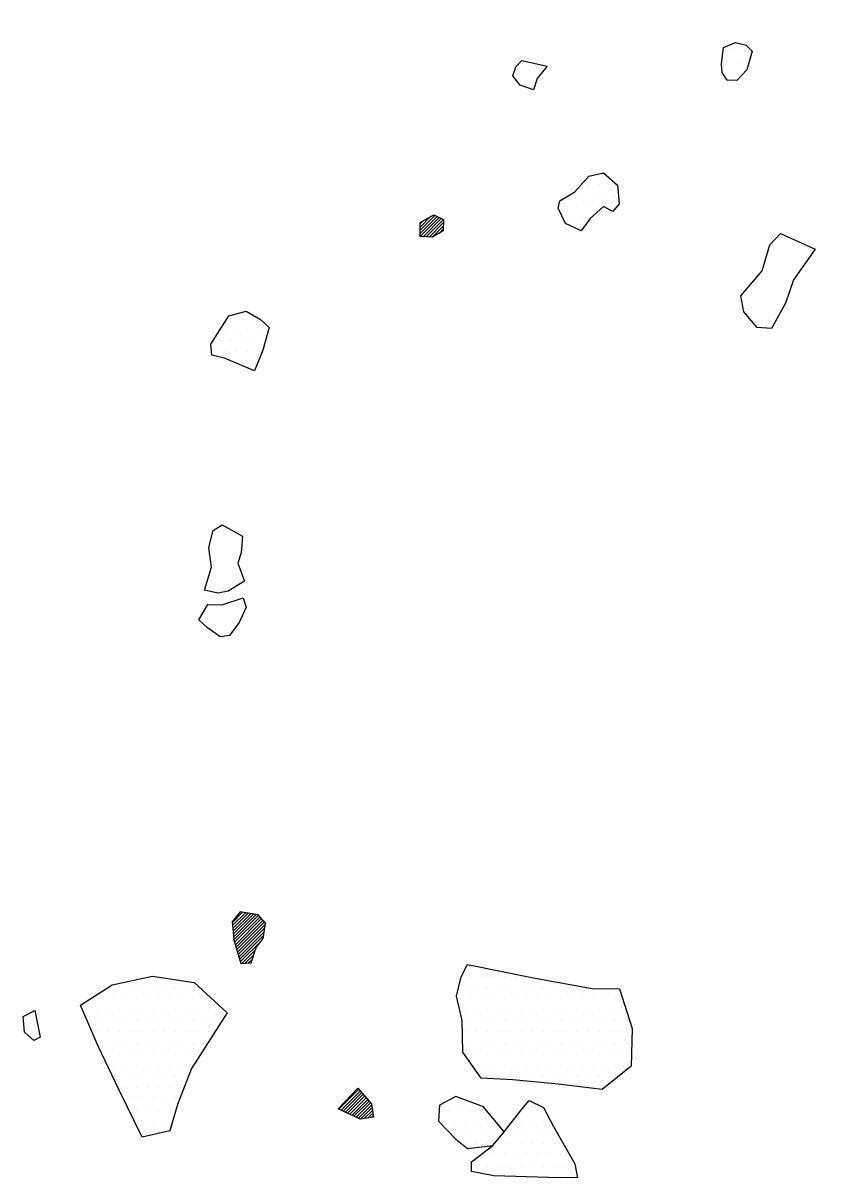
# Model space of a CAD drawing. Header units: metres. Extents: x -8.89 to -5.13, y -12.01 to -9.82.
# Drawn here: x -7.827 to -6.932, y -12.001 to -10.706 of the extents above; entities that cross this region are included whole.
import ezdxf

# ---------------------------------------------------------------- set-up
doc = ezdxf.new("R2010")
doc.units = ezdxf.units.M
doc.header["$LTSCALE"] = 25
doc.header["$MEASUREMENT"] = 0
doc.layers.get('0').update_dxf_attribs({"linetype": 'CONTINUOUS'})
for name, color, linetype in [('KNOCHEN', 2, 'CONTINUOUS'), ('KNOCHENSCHRAFF', 2, 'CONTINUOUS'), ('STEINE', 4, 'CONTINUOUS'), ('STEINESCHRAFF', 4, 'CONTINUOUS')]:
    doc.layers.add(name, color=color, linetype=linetype)

# ---------------------------------------------------------------- blocks, each defined once
blk = doc.blocks.new('*X1')
at = {"color": 0}
for p, q in [((-738.19, -1093.87), (-736.53, -1092.2)), ((-738.19, -1093.51), (-736.98, -1092.3)), ((-738.19, -1094.22), (-736.29, -1092.32)), ((-738.18, -1094.56), (-736.05, -1092.44)), ((-737.85, -1094.59), (-735.82, -1092.55)), ((-737.52, -1094.61), (-735.58, -1092.67)), ((-738.19, -1093.16), (-737.8, -1092.77)), ((-737.19, -1094.63), (-735.57, -1093.01)), ((-736.86, -1094.66), (-735.58, -1093.38)), ((-736.08, -1094.23), (-735.6, -1093.75)), ((-759.26, -1171.5), (-758.09, -1170.33)), ((-759.23, -1171.82), (-757.78, -1170.38)), ((-759.19, -1172.14), (-757.48, -1170.43)), ((-759.16, -1172.46), (-757.18, -1170.49)), ((-759.13, -1172.79), (-756.88, -1170.54)), ((-759.1, -1173.11), (-756.58, -1170.59)), ((-759.06, -1173.43), (-756.3, -1170.67)), ((-758.98, -1173.7), (-756.13, -1170.85)), ((-758.9, -1173.98), (-755.97, -1171.04)), ((-758.82, -1174.25), (-755.8, -1171.23)), ((-758.75, -1174.52), (-755.63, -1171.41)), ((-758.67, -1174.8), (-755.53, -1171.67)), ((-758.59, -1175.07), (-755.59, -1172.08)), ((-758.51, -1175.35), (-755.65, -1172.49)), ((-758.43, -1175.62), (-755.71, -1172.91)), ((-758.35, -1175.9), (-755.94, -1173.49)), ((-758.16, -1176.06), (-756.67, -1174.57)), ((-757.79, -1176.04), (-756.84, -1175.09)), ((-757.42, -1176.02), (-757.01, -1175.61)), ((-747.3, -1192.42), (-745.05, -1190.17)), ((-747.06, -1192.53), (-744.88, -1190.36)), ((-746.82, -1192.65), (-744.72, -1190.55)), ((-746.57, -1192.76), (-744.56, -1190.74)), ((-746.33, -1192.87), (-744.39, -1190.93)), ((-746.09, -1192.98), (-744.23, -1191.12)), ((-745.85, -1193.1), (-744.07, -1191.31)), ((-745.61, -1193.21), (-743.9, -1191.5)), ((-745.37, -1193.32), (-743.74, -1191.69)), ((-745.13, -1193.44), (-743.62, -1191.92)), ((-744.88, -1193.54), (-743.58, -1192.23)), ((-744.45, -1193.47), (-743.53, -1192.55)), ((-744.03, -1193.39), (-743.49, -1192.86)), ((-743.6, -1193.32), (-743.45, -1193.17))]:
    blk.add_line(p, q, dxfattribs=at)
blk = doc.blocks.new('*X2')
at = {"color": 0}
for p, q in [((-728.75, -1045), (-728.75, -1045)), ((-727.5, -1045), (-727.5, -1045)), ((-729.375, -1046.25), (-729.375, -1046.25)), ((-728.125, -1046.25), (-728.125, -1046.25)), ((-726.875, -1046.25), (-726.875, -1046.25)), ((-728.75, -1047.5), (-728.75, -1047.5)), ((-727.5, -1047.5), (-727.5, -1047.5)), ((-726.25, -1047.5), (-726.25, -1047.5)), ((-729.375, -1048.75), (-729.375, -1048.75)), ((-728.125, -1048.75), (-728.125, -1048.75)), ((-726.875, -1048.75), (-726.875, -1048.75)), ((-729.375, -1051.25), (-729.375, -1051.25)), ((-728.75, -1050), (-728.75, -1050)), ((-728.125, -1051.25), (-728.125, -1051.25)), ((-727.5, -1050), (-727.5, -1050)), ((-726.875, -1051.25), (-726.875, -1051.25)), ((-726.25, -1050), (-726.25, -1050)), ((-728.75, -1052.5), (-728.75, -1052.5)), ((-727.5, -1052.5), (-727.5, -1052.5)), ((-702.5, -1052.5), (-702.5, -1052.5)), ((-701.25, -1052.5), (-701.25, -1052.5)), ((-703.125, -1053.75), (-703.125, -1053.75)), ((-701.875, -1053.75), (-701.875, -1053.75)), ((-700.625, -1053.75), (-700.625, -1053.75)), ((-703.75, -1055), (-703.75, -1055)), ((-702.5, -1055), (-702.5, -1055)), ((-701.25, -1055), (-701.25, -1055)), ((-705.625, -1056.25), (-705.625, -1056.25)), ((-704.375, -1056.25), (-704.375, -1056.25)), ((-703.125, -1056.25), (-703.125, -1056.25)), ((-701.875, -1056.25), (-701.875, -1056.25)), ((-700.625, -1056.25), (-700.625, -1056.25)), ((-726.25, -1057.5), (-726.25, -1057.5)), ((-725, -1057.5), (-725, -1057.5)), ((-723.75, -1057.5), (-723.75, -1057.5)), ((-706.25, -1057.5), (-706.25, -1057.5)), ((-705, -1057.5), (-705, -1057.5)), ((-703.75, -1057.5), (-703.75, -1057.5)), ((-702.5, -1057.5), (-702.5, -1057.5)), ((-726.875, -1058.75), (-726.875, -1058.75)), ((-725.625, -1058.75), (-725.625, -1058.75)), ((-724.375, -1058.75), (-724.375, -1058.75)), ((-723.125, -1058.75), (-723.125, -1058.75)), ((-721.875, -1058.75), (-721.875, -1058.75)), ((-706.875, -1058.75), (-706.875, -1058.75)), ((-705.625, -1058.75), (-705.625, -1058.75)), ((-685.625, -1058.75), (-685.625, -1058.75)), ((-684.375, -1058.75), (-684.375, -1058.75)), ((-728.75, -1060), (-728.75, -1060)), ((-727.5, -1060), (-727.5, -1060)), ((-726.25, -1060), (-726.25, -1060)), ((-725, -1060), (-725, -1060)), ((-723.75, -1060), (-723.75, -1060)), ((-722.5, -1060), (-722.5, -1060)), ((-721.25, -1060), (-721.25, -1060)), ((-686.25, -1060), (-686.25, -1060)), ((-685, -1060), (-685, -1060)), ((-683.75, -1060), (-683.75, -1060)), ((-682.5, -1060), (-682.5, -1060)), ((-726.875, -1061.25), (-726.875, -1061.25)), ((-688.125, -1061.25), (-688.125, -1061.25)), ((-686.875, -1061.25), (-686.875, -1061.25)), ((-685.625, -1061.25), (-685.625, -1061.25)), ((-684.375, -1061.25), (-684.375, -1061.25)), ((-683.125, -1061.25), (-683.125, -1061.25)), ((-688.75, -1062.5), (-688.75, -1062.5)), ((-687.5, -1062.5), (-687.5, -1062.5)), ((-686.25, -1062.5), (-686.25, -1062.5)), ((-685, -1062.5), (-685, -1062.5)), ((-683.75, -1062.5), (-683.75, -1062.5)), ((-677.5, -1062.5), (-677.5, -1062.5)), ((-676.25, -1062.5), (-676.25, -1062.5)), ((-675, -1062.5), (-675, -1062.5)), ((-673.75, -1062.5), (-673.75, -1062.5)), ((-672.5, -1062.5), (-672.5, -1062.5)), ((-671.25, -1062.5), (-671.25, -1062.5)), ((-685.625, -1063.75), (-685.625, -1063.75)), ((-684.375, -1063.75), (-684.375, -1063.75)), ((-676.875, -1063.75), (-676.875, -1063.75)), ((-675.625, -1063.75), (-675.625, -1063.75)), ((-674.375, -1063.75), (-674.375, -1063.75)), ((-673.125, -1063.75), (-673.125, -1063.75)), ((-671.875, -1063.75), (-671.875, -1063.75)), ((-670.625, -1063.75), (-670.625, -1063.75)), ((-675, -1065), (-675, -1065)), ((-673.75, -1065), (-673.75, -1065)), ((-672.5, -1065), (-672.5, -1065)), ((-671.25, -1065), (-671.25, -1065)), ((-674.375, -1066.25), (-674.375, -1066.25)), ((-673.125, -1066.25), (-673.125, -1066.25)), ((-671.875, -1066.25), (-671.875, -1066.25)), ((-673.75, -1067.5), (-673.75, -1067.5)), ((-654.375, -1071.25), (-654.375, -1071.25)), ((-653.125, -1071.25), (-653.125, -1071.25)), ((-651.875, -1071.25), (-651.875, -1071.25)), ((-644.375, -1071.25), (-644.375, -1071.25)), ((-643.125, -1071.25), (-643.125, -1071.25)), ((-641.875, -1071.25), (-641.875, -1071.25)), ((-655, -1072.5), (-655, -1072.5)), ((-653.75, -1072.5), (-653.75, -1072.5)), ((-652.5, -1072.5), (-652.5, -1072.5)), ((-643.75, -1072.5), (-643.75, -1072.5)), ((-642.5, -1072.5), (-642.5, -1072.5)), ((-703.125, -1073.75), (-703.125, -1073.75)), ((-701.875, -1073.75), (-701.875, -1073.75)), ((-655.625, -1073.75), (-655.625, -1073.75)), ((-654.375, -1073.75), (-654.375, -1073.75)), ((-653.125, -1073.75), (-653.125, -1073.75)), ((-651.875, -1073.75), (-651.875, -1073.75)), ((-640.625, -1073.75), (-640.625, -1073.75)), ((-639.375, -1073.75), (-639.375, -1073.75)), ((-638.125, -1073.75), (-638.125, -1073.75)), ((-703.75, -1075), (-703.75, -1075)), ((-702.5, -1075), (-702.5, -1075)), ((-656.25, -1075), (-656.25, -1075)), ((-655, -1075), (-655, -1075)), ((-653.75, -1075), (-653.75, -1075)), ((-652.5, -1075), (-652.5, -1075)), ((-641.25, -1075), (-641.25, -1075)), ((-640, -1075), (-640, -1075)), ((-638.75, -1075), (-638.75, -1075)), ((-703.125, -1076.25), (-703.125, -1076.25)), ((-655.625, -1076.25), (-655.625, -1076.25)), ((-654.375, -1076.25), (-654.375, -1076.25)), ((-653.125, -1076.25), (-653.125, -1076.25)), ((-651.875, -1076.25), (-651.875, -1076.25)), ((-639.375, -1076.25), (-639.375, -1076.25)), ((-655, -1077.5), (-655, -1077.5)), ((-653.75, -1077.5), (-653.75, -1077.5)), ((-652.5, -1077.5), (-652.5, -1077.5)), ((-653.125, -1078.75), (-653.125, -1078.75)), ((-640.625, -1078.75), (-640.625, -1078.75)), ((-639.375, -1078.75), (-639.375, -1078.75)), ((-672.5, -1080), (-672.5, -1080)), ((-640, -1080), (-640, -1080)), ((-674.375, -1081.25), (-674.375, -1081.25)), ((-673.125, -1081.25), (-673.125, -1081.25)), ((-671.875, -1081.25), (-671.875, -1081.25)), ((-675, -1082.5), (-675, -1082.5)), ((-673.75, -1082.5), (-673.75, -1082.5)), ((-672.5, -1082.5), (-672.5, -1082.5)), ((-671.25, -1082.5), (-671.25, -1082.5)), ((-675.625, -1083.75), (-675.625, -1083.75)), ((-674.375, -1083.75), (-674.375, -1083.75)), ((-673.125, -1083.75), (-673.125, -1083.75)), ((-671.875, -1083.75), (-671.875, -1083.75)), ((-668.75, -1087.5), (-668.75, -1087.5)), ((-668.125, -1086.25), (-668.125, -1086.25)), ((-667.5, -1087.5), (-667.5, -1087.5)), ((-666.25, -1087.5), (-666.25, -1087.5)), ((-719.375, -1088.75), (-719.375, -1088.75)), ((-718.125, -1088.75), (-718.125, -1088.75)), ((-716.875, -1088.75), (-716.875, -1088.75)), ((-668.125, -1088.75), (-668.125, -1088.75)), ((-663.125, -1088.75), (-663.125, -1088.75)), ((-661.875, -1088.75), (-661.875, -1088.75)), ((-721.25, -1090), (-721.25, -1090)), ((-720, -1090), (-720, -1090)), ((-718.75, -1090), (-718.75, -1090)), ((-717.5, -1090), (-717.5, -1090)), ((-716.25, -1090), (-716.25, -1090)), ((-662.5, -1090), (-662.5, -1090)), ((-660, -1090), (-660, -1090)), ((-658.75, -1090), (-658.75, -1090)), ((-721.875, -1091.25), (-721.875, -1091.25)), ((-720.625, -1091.25), (-720.625, -1091.25)), ((-719.375, -1091.25), (-719.375, -1091.25)), ((-718.125, -1091.25), (-718.125, -1091.25)), ((-716.875, -1091.25), (-716.875, -1091.25)), ((-685.625, -1091.25), (-685.625, -1091.25)), ((-660.625, -1091.25), (-660.625, -1091.25)), ((-659.375, -1091.25), (-659.375, -1091.25)), ((-658.125, -1091.25), (-658.125, -1091.25)), ((-656.875, -1091.25), (-656.875, -1091.25)), ((-721.25, -1092.5), (-721.25, -1092.5)), ((-720, -1092.5), (-720, -1092.5)), ((-686.25, -1092.5), (-686.25, -1092.5)), ((-685, -1092.5), (-685, -1092.5)), ((-661.25, -1092.5), (-661.25, -1092.5)), ((-660, -1092.5), (-660, -1092.5)), ((-658.75, -1092.5), (-658.75, -1092.5)), ((-657.5, -1092.5), (-657.5, -1092.5)), ((-686.875, -1093.75), (-686.875, -1093.75)), ((-685.625, -1093.75), (-685.625, -1093.75)), ((-684.375, -1093.75), (-684.375, -1093.75)), ((-683.125, -1093.75), (-683.125, -1093.75)), ((-660.625, -1093.75), (-660.625, -1093.75)), ((-659.375, -1093.75), (-659.375, -1093.75)), ((-658.125, -1093.75), (-658.125, -1093.75)), ((-686.25, -1095), (-686.25, -1095)), ((-685, -1095), (-685, -1095)), ((-683.75, -1095), (-683.75, -1095)), ((-682.5, -1095), (-682.5, -1095)), ((-660, -1095), (-660, -1095)), ((-658.75, -1095), (-658.75, -1095)), ((-685.625, -1096.25), (-685.625, -1096.25)), ((-684.375, -1096.25), (-684.375, -1096.25)), ((-683.125, -1096.25), (-683.125, -1096.25)), ((-681.875, -1096.25), (-681.875, -1096.25)), ((-670.625, -1096.25), (-670.625, -1096.25)), ((-685, -1097.5), (-685, -1097.5)), ((-683.75, -1097.5), (-683.75, -1097.5)), ((-682.5, -1097.5), (-682.5, -1097.5)), ((-672.5, -1097.5), (-672.5, -1097.5)), ((-671.25, -1097.5), (-671.25, -1097.5)), ((-670, -1097.5), (-670, -1097.5)), ((-683.125, -1098.75), (-683.125, -1098.75)), ((-675.625, -1098.75), (-675.625, -1098.75)), ((-674.375, -1098.75), (-674.375, -1098.75)), ((-673.125, -1098.75), (-673.125, -1098.75)), ((-671.875, -1098.75), (-671.875, -1098.75)), ((-670.625, -1098.75), (-670.625, -1098.75)), ((-669.375, -1098.75), (-669.375, -1098.75)), ((-668.125, -1098.75), (-668.125, -1098.75)), ((-680, -1100), (-680, -1100)), ((-678.75, -1100), (-678.75, -1100)), ((-677.5, -1100), (-677.5, -1100)), ((-676.25, -1100), (-676.25, -1100)), ((-675, -1100), (-675, -1100)), ((-673.75, -1100), (-673.75, -1100)), ((-672.5, -1100), (-672.5, -1100)), ((-671.25, -1100), (-671.25, -1100)), ((-670, -1100), (-670, -1100)), ((-668.75, -1100), (-668.75, -1100)), ((-667.5, -1100), (-667.5, -1100)), ((-680.625, -1101.25), (-680.625, -1101.25)), ((-679.375, -1101.25), (-679.375, -1101.25)), ((-678.125, -1101.25), (-678.125, -1101.25)), ((-676.875, -1101.25), (-676.875, -1101.25)), ((-675.625, -1101.25), (-675.625, -1101.25)), ((-674.375, -1101.25), (-674.375, -1101.25)), ((-673.125, -1101.25), (-673.125, -1101.25)), ((-671.875, -1101.25), (-671.875, -1101.25)), ((-670.625, -1101.25), (-670.625, -1101.25)), ((-669.375, -1101.25), (-669.375, -1101.25)), ((-665.625, -1101.25), (-665.625, -1101.25)), ((-681.25, -1102.5), (-681.25, -1102.5)), ((-680, -1102.5), (-680, -1102.5)), ((-678.75, -1102.5), (-678.75, -1102.5)), ((-676.25, -1102.5), (-676.25, -1102.5)), ((-675, -1102.5), (-675, -1102.5)), ((-673.75, -1102.5), (-673.75, -1102.5)), ((-672.5, -1102.5), (-672.5, -1102.5)), ((-671.25, -1102.5), (-671.25, -1102.5)), ((-670, -1102.5), (-670, -1102.5)), ((-667.5, -1102.5), (-667.5, -1102.5)), ((-666.25, -1102.5), (-666.25, -1102.5)), ((-681.875, -1103.75), (-681.875, -1103.75)), ((-675.625, -1103.75), (-675.625, -1103.75)), ((-674.375, -1103.75), (-674.375, -1103.75)), ((-673.125, -1103.75), (-673.125, -1103.75)), ((-668.125, -1103.75), (-668.125, -1103.75)), ((-666.875, -1103.75), (-666.875, -1103.75)), ((-665.625, -1103.75), (-665.625, -1103.75)), ((-670, -1105), (-670, -1105)), ((-668.75, -1105), (-668.75, -1105)), ((-667.5, -1105), (-667.5, -1105)), ((-666.25, -1105), (-666.25, -1105)), ((-665, -1105), (-665, -1105)), ((-669.375, -1106.25), (-669.375, -1106.25)), ((-668.125, -1106.25), (-668.125, -1106.25)), ((-666.875, -1106.25), (-666.875, -1106.25)), ((-685, -1107.5), (-685, -1107.5)), ((-683.75, -1107.5), (-683.75, -1107.5)), ((-685.625, -1108.75), (-685.625, -1108.75)), ((-684.375, -1108.75), (-684.375, -1108.75)), ((-683.125, -1108.75), (-683.125, -1108.75)), ((-685, -1110), (-685, -1110)), ((-683.75, -1110), (-683.75, -1110))]:
    blk.add_line(p, q, dxfattribs=at)
blk = doc.blocks.new('*X3')
at = {"color": 0}
for p, q in [((-759.375, -1103.75), (-759.375, -1103.75)), ((-758.125, -1103.75), (-758.125, -1103.75)), ((-756.875, -1103.75), (-756.875, -1103.75)), ((-760, -1105), (-760, -1105)), ((-758.75, -1105), (-758.75, -1105)), ((-757.5, -1105), (-757.5, -1105)), ((-756.25, -1105), (-756.25, -1105)), ((-760.625, -1106.25), (-760.625, -1106.25)), ((-759.375, -1106.25), (-759.375, -1106.25)), ((-758.125, -1106.25), (-758.125, -1106.25)), ((-756.875, -1106.25), (-756.875, -1106.25)), ((-755.625, -1106.25), (-755.625, -1106.25)), ((-761.25, -1107.5), (-761.25, -1107.5)), ((-760, -1107.5), (-760, -1107.5)), ((-758.75, -1107.5), (-758.75, -1107.5)), ((-757.5, -1107.5), (-757.5, -1107.5)), ((-756.25, -1107.5), (-756.25, -1107.5)), ((-758.125, -1108.75), (-758.125, -1108.75)), ((-756.875, -1108.75), (-756.875, -1108.75)), ((-732.5, -1177.5), (-732.5, -1177.5)), ((-731.25, -1177.5), (-731.25, -1177.5)), ((-730, -1177.5), (-730, -1177.5)), ((-728.75, -1177.5), (-728.75, -1177.5)), ((-727.5, -1177.5), (-727.5, -1177.5)), ((-773.125, -1178.75), (-773.125, -1178.75)), ((-771.875, -1178.75), (-771.875, -1178.75)), ((-770.625, -1178.75), (-770.625, -1178.75)), ((-769.375, -1178.75), (-769.375, -1178.75)), ((-768.125, -1178.75), (-768.125, -1178.75)), ((-766.875, -1178.75), (-766.875, -1178.75)), ((-765.625, -1178.75), (-765.625, -1178.75)), ((-764.375, -1178.75), (-764.375, -1178.75)), ((-763.125, -1178.75), (-763.125, -1178.75)), ((-733.125, -1178.75), (-733.125, -1178.75)), ((-731.875, -1178.75), (-731.875, -1178.75)), ((-730.625, -1178.75), (-730.625, -1178.75)), ((-729.375, -1178.75), (-729.375, -1178.75)), ((-728.125, -1178.75), (-728.125, -1178.75)), ((-726.875, -1178.75), (-726.875, -1178.75)), ((-725.625, -1178.75), (-725.625, -1178.75)), ((-724.375, -1178.75), (-724.375, -1178.75)), ((-723.125, -1178.75), (-723.125, -1178.75)), ((-721.875, -1178.75), (-721.875, -1178.75)), ((-720.625, -1178.75), (-720.625, -1178.75)), ((-775, -1180), (-775, -1180)), ((-773.75, -1180), (-773.75, -1180)), ((-772.5, -1180), (-772.5, -1180)), ((-771.25, -1180), (-771.25, -1180)), ((-770, -1180), (-770, -1180)), ((-768.75, -1180), (-768.75, -1180)), ((-767.5, -1180), (-767.5, -1180)), ((-766.25, -1180), (-766.25, -1180)), ((-765, -1180), (-765, -1180)), ((-763.75, -1180), (-763.75, -1180)), ((-762.5, -1180), (-762.5, -1180)), ((-733.75, -1180), (-733.75, -1180)), ((-732.5, -1180), (-732.5, -1180)), ((-731.25, -1180), (-731.25, -1180)), ((-730, -1180), (-730, -1180)), ((-728.75, -1180), (-728.75, -1180)), ((-727.5, -1180), (-727.5, -1180)), ((-726.25, -1180), (-726.25, -1180)), ((-725, -1180), (-725, -1180)), ((-723.75, -1180), (-723.75, -1180)), ((-722.5, -1180), (-722.5, -1180)), ((-721.25, -1180), (-721.25, -1180)), ((-720, -1180), (-720, -1180)), ((-718.75, -1180), (-718.75, -1180)), ((-717.5, -1180), (-717.5, -1180)), ((-716.25, -1180), (-716.25, -1180)), ((-775.625, -1181.25), (-775.625, -1181.25)), ((-774.375, -1181.25), (-774.375, -1181.25)), ((-773.125, -1181.25), (-773.125, -1181.25)), ((-771.875, -1181.25), (-771.875, -1181.25)), ((-770.625, -1181.25), (-770.625, -1181.25)), ((-769.375, -1181.25), (-769.375, -1181.25)), ((-768.125, -1181.25), (-768.125, -1181.25)), ((-766.875, -1181.25), (-766.875, -1181.25)), ((-765.625, -1181.25), (-765.625, -1181.25)), ((-764.375, -1181.25), (-764.375, -1181.25)), ((-763.125, -1181.25), (-763.125, -1181.25)), ((-761.875, -1181.25), (-761.875, -1181.25)), ((-760.625, -1181.25), (-760.625, -1181.25)), ((-733.125, -1181.25), (-733.125, -1181.25)), ((-731.875, -1181.25), (-731.875, -1181.25)), ((-730.625, -1181.25), (-730.625, -1181.25)), ((-729.375, -1181.25), (-729.375, -1181.25)), ((-728.125, -1181.25), (-728.125, -1181.25)), ((-726.875, -1181.25), (-726.875, -1181.25)), ((-725.625, -1181.25), (-725.625, -1181.25)), ((-724.375, -1181.25), (-724.375, -1181.25)), ((-723.125, -1181.25), (-723.125, -1181.25)), ((-721.875, -1181.25), (-721.875, -1181.25)), ((-720.625, -1181.25), (-720.625, -1181.25)), ((-719.375, -1181.25), (-719.375, -1181.25)), ((-718.125, -1181.25), (-718.125, -1181.25)), ((-716.875, -1181.25), (-716.875, -1181.25)), ((-715.625, -1181.25), (-715.625, -1181.25)), ((-775, -1182.5), (-775, -1182.5)), ((-773.75, -1182.5), (-773.75, -1182.5)), ((-772.5, -1182.5), (-772.5, -1182.5)), ((-771.25, -1182.5), (-771.25, -1182.5)), ((-770, -1182.5), (-770, -1182.5)), ((-768.75, -1182.5), (-768.75, -1182.5)), ((-767.5, -1182.5), (-767.5, -1182.5)), ((-766.25, -1182.5), (-766.25, -1182.5)), ((-765, -1182.5), (-765, -1182.5)), ((-763.75, -1182.5), (-763.75, -1182.5)), ((-762.5, -1182.5), (-762.5, -1182.5)), ((-761.25, -1182.5), (-761.25, -1182.5)), ((-732.5, -1182.5), (-732.5, -1182.5)), ((-731.25, -1182.5), (-731.25, -1182.5)), ((-730, -1182.5), (-730, -1182.5)), ((-728.75, -1182.5), (-728.75, -1182.5)), ((-727.5, -1182.5), (-727.5, -1182.5)), ((-726.25, -1182.5), (-726.25, -1182.5)), ((-725, -1182.5), (-725, -1182.5)), ((-723.75, -1182.5), (-723.75, -1182.5)), ((-722.5, -1182.5), (-722.5, -1182.5)), ((-721.25, -1182.5), (-721.25, -1182.5)), ((-720, -1182.5), (-720, -1182.5)), ((-718.75, -1182.5), (-718.75, -1182.5)), ((-717.5, -1182.5), (-717.5, -1182.5)), ((-716.25, -1182.5), (-716.25, -1182.5)), ((-715, -1182.5), (-715, -1182.5)), ((-774.375, -1183.75), (-774.375, -1183.75)), ((-773.125, -1183.75), (-773.125, -1183.75)), ((-771.875, -1183.75), (-771.875, -1183.75)), ((-770.625, -1183.75), (-770.625, -1183.75)), ((-769.375, -1183.75), (-769.375, -1183.75)), ((-768.125, -1183.75), (-768.125, -1183.75)), ((-766.875, -1183.75), (-766.875, -1183.75)), ((-765.625, -1183.75), (-765.625, -1183.75)), ((-764.375, -1183.75), (-764.375, -1183.75)), ((-763.125, -1183.75), (-763.125, -1183.75)), ((-761.875, -1183.75), (-761.875, -1183.75)), ((-733.125, -1183.75), (-733.125, -1183.75)), ((-731.875, -1183.75), (-731.875, -1183.75)), ((-730.625, -1183.75), (-730.625, -1183.75)), ((-729.375, -1183.75), (-729.375, -1183.75)), ((-728.125, -1183.75), (-728.125, -1183.75)), ((-726.875, -1183.75), (-726.875, -1183.75)), ((-725.625, -1183.75), (-725.625, -1183.75)), ((-724.375, -1183.75), (-724.375, -1183.75)), ((-723.125, -1183.75), (-723.125, -1183.75)), ((-721.875, -1183.75), (-721.875, -1183.75)), ((-720.625, -1183.75), (-720.625, -1183.75)), ((-719.375, -1183.75), (-719.375, -1183.75)), ((-718.125, -1183.75), (-718.125, -1183.75)), ((-716.875, -1183.75), (-716.875, -1183.75)), ((-715.625, -1183.75), (-715.625, -1183.75)), ((-773.75, -1185), (-773.75, -1185)), ((-772.5, -1185), (-772.5, -1185)), ((-771.25, -1185), (-771.25, -1185)), ((-770, -1185), (-770, -1185)), ((-768.75, -1185), (-768.75, -1185)), ((-767.5, -1185), (-767.5, -1185)), ((-766.25, -1185), (-766.25, -1185)), ((-765, -1185), (-765, -1185)), ((-763.75, -1185), (-763.75, -1185)), ((-762.5, -1185), (-762.5, -1185)), ((-732.5, -1185), (-732.5, -1185)), ((-731.25, -1185), (-731.25, -1185)), ((-730, -1185), (-730, -1185)), ((-728.75, -1185), (-728.75, -1185)), ((-727.5, -1185), (-727.5, -1185)), ((-726.25, -1185), (-726.25, -1185)), ((-725, -1185), (-725, -1185)), ((-723.75, -1185), (-723.75, -1185)), ((-722.5, -1185), (-722.5, -1185)), ((-721.25, -1185), (-721.25, -1185)), ((-720, -1185), (-720, -1185)), ((-718.75, -1185), (-718.75, -1185)), ((-717.5, -1185), (-717.5, -1185)), ((-716.25, -1185), (-716.25, -1185)), ((-715, -1185), (-715, -1185)), ((-773.125, -1186.25), (-773.125, -1186.25)), ((-771.875, -1186.25), (-771.875, -1186.25)), ((-770.625, -1186.25), (-770.625, -1186.25)), ((-769.375, -1186.25), (-769.375, -1186.25)), ((-768.125, -1186.25), (-768.125, -1186.25)), ((-766.875, -1186.25), (-766.875, -1186.25)), ((-765.625, -1186.25), (-765.625, -1186.25)), ((-764.375, -1186.25), (-764.375, -1186.25)), ((-763.125, -1186.25), (-763.125, -1186.25)), ((-733.125, -1186.25), (-733.125, -1186.25)), ((-731.875, -1186.25), (-731.875, -1186.25)), ((-730.625, -1186.25), (-730.625, -1186.25)), ((-729.375, -1186.25), (-729.375, -1186.25)), ((-728.125, -1186.25), (-728.125, -1186.25)), ((-726.875, -1186.25), (-726.875, -1186.25)), ((-725.625, -1186.25), (-725.625, -1186.25)), ((-724.375, -1186.25), (-724.375, -1186.25)), ((-723.125, -1186.25), (-723.125, -1186.25)), ((-721.875, -1186.25), (-721.875, -1186.25)), ((-720.625, -1186.25), (-720.625, -1186.25)), ((-719.375, -1186.25), (-719.375, -1186.25)), ((-718.125, -1186.25), (-718.125, -1186.25)), ((-716.875, -1186.25), (-716.875, -1186.25)), ((-715.625, -1186.25), (-715.625, -1186.25)), ((-772.5, -1187.5), (-772.5, -1187.5)), ((-771.25, -1187.5), (-771.25, -1187.5)), ((-770, -1187.5), (-770, -1187.5)), ((-768.75, -1187.5), (-768.75, -1187.5)), ((-767.5, -1187.5), (-767.5, -1187.5)), ((-766.25, -1187.5), (-766.25, -1187.5)), ((-765, -1187.5), (-765, -1187.5)), ((-763.75, -1187.5), (-763.75, -1187.5)), ((-731.25, -1187.5), (-731.25, -1187.5)), ((-730, -1187.5), (-730, -1187.5)), ((-728.75, -1187.5), (-728.75, -1187.5)), ((-727.5, -1187.5), (-727.5, -1187.5)), ((-726.25, -1187.5), (-726.25, -1187.5)), ((-725, -1187.5), (-725, -1187.5)), ((-723.75, -1187.5), (-723.75, -1187.5)), ((-722.5, -1187.5), (-722.5, -1187.5)), ((-721.25, -1187.5), (-721.25, -1187.5)), ((-720, -1187.5), (-720, -1187.5)), ((-718.75, -1187.5), (-718.75, -1187.5)), ((-717.5, -1187.5), (-717.5, -1187.5)), ((-716.25, -1187.5), (-716.25, -1187.5)), ((-715, -1187.5), (-715, -1187.5)), ((-771.875, -1188.75), (-771.875, -1188.75)), ((-770.625, -1188.75), (-770.625, -1188.75)), ((-769.375, -1188.75), (-769.375, -1188.75)), ((-768.125, -1188.75), (-768.125, -1188.75)), ((-766.875, -1188.75), (-766.875, -1188.75)), ((-765.625, -1188.75), (-765.625, -1188.75)), ((-764.375, -1188.75), (-764.375, -1188.75)), ((-730.625, -1188.75), (-730.625, -1188.75)), ((-729.375, -1188.75), (-729.375, -1188.75)), ((-728.125, -1188.75), (-728.125, -1188.75)), ((-726.875, -1188.75), (-726.875, -1188.75)), ((-725.625, -1188.75), (-725.625, -1188.75)), ((-724.375, -1188.75), (-724.375, -1188.75)), ((-723.125, -1188.75), (-723.125, -1188.75)), ((-721.875, -1188.75), (-721.875, -1188.75)), ((-720.625, -1188.75), (-720.625, -1188.75)), ((-719.375, -1188.75), (-719.375, -1188.75)), ((-718.125, -1188.75), (-718.125, -1188.75)), ((-716.875, -1188.75), (-716.875, -1188.75)), ((-771.25, -1190), (-771.25, -1190)), ((-770, -1190), (-770, -1190)), ((-768.75, -1190), (-768.75, -1190)), ((-767.5, -1190), (-767.5, -1190)), ((-766.25, -1190), (-766.25, -1190)), ((-765, -1190), (-765, -1190)), ((-718.75, -1190), (-718.75, -1190)), ((-717.5, -1190), (-717.5, -1190)), ((-770.625, -1191.25), (-770.625, -1191.25)), ((-769.375, -1191.25), (-769.375, -1191.25)), ((-768.125, -1191.25), (-768.125, -1191.25)), ((-766.875, -1191.25), (-766.875, -1191.25)), ((-765.625, -1191.25), (-765.625, -1191.25)), ((-734.375, -1191.25), (-734.375, -1191.25)), ((-770, -1192.5), (-770, -1192.5)), ((-768.75, -1192.5), (-768.75, -1192.5)), ((-767.5, -1192.5), (-767.5, -1192.5)), ((-766.25, -1192.5), (-766.25, -1192.5)), ((-735, -1192.5), (-735, -1192.5)), ((-733.75, -1192.5), (-733.75, -1192.5)), ((-732.5, -1192.5), (-732.5, -1192.5)), ((-731.25, -1192.5), (-731.25, -1192.5)), ((-726.25, -1192.5), (-726.25, -1192.5)), ((-725, -1192.5), (-725, -1192.5)), ((-769.375, -1193.75), (-769.375, -1193.75)), ((-768.125, -1193.75), (-768.125, -1193.75)), ((-766.875, -1193.75), (-766.875, -1193.75)), ((-735.625, -1193.75), (-735.625, -1193.75)), ((-734.375, -1193.75), (-734.375, -1193.75)), ((-733.125, -1193.75), (-733.125, -1193.75)), ((-731.875, -1193.75), (-731.875, -1193.75)), ((-730.625, -1193.75), (-730.625, -1193.75)), ((-726.875, -1193.75), (-726.875, -1193.75)), ((-725.625, -1193.75), (-725.625, -1193.75)), ((-724.375, -1193.75), (-724.375, -1193.75)), ((-768.75, -1195), (-768.75, -1195)), ((-767.5, -1195), (-767.5, -1195)), ((-733.75, -1195), (-733.75, -1195)), ((-733.125, -1196.25), (-733.125, -1196.25)), ((-732.5, -1195), (-732.5, -1195)), ((-731.875, -1196.25), (-731.875, -1196.25)), ((-731.25, -1195), (-731.25, -1195)), ((-730.625, -1196.25), (-730.625, -1196.25)), ((-730, -1195), (-730, -1195)), ((-729.375, -1196.25), (-729.375, -1196.25)), ((-728.75, -1195), (-728.75, -1195)), ((-728.125, -1196.25), (-728.125, -1196.25)), ((-727.5, -1195), (-727.5, -1195)), ((-726.875, -1196.25), (-726.875, -1196.25)), ((-726.25, -1195), (-726.25, -1195)), ((-725.625, -1196.25), (-725.625, -1196.25)), ((-725, -1195), (-725, -1195)), ((-724.375, -1196.25), (-724.375, -1196.25)), ((-723.75, -1195), (-723.75, -1195)), ((-723.125, -1196.25), (-723.125, -1196.25)), ((-731.25, -1197.5), (-731.25, -1197.5)), ((-730, -1197.5), (-730, -1197.5)), ((-728.75, -1197.5), (-728.75, -1197.5)), ((-727.5, -1197.5), (-727.5, -1197.5)), ((-726.25, -1197.5), (-726.25, -1197.5)), ((-725, -1197.5), (-725, -1197.5)), ((-723.75, -1197.5), (-723.75, -1197.5)), ((-722.5, -1197.5), (-722.5, -1197.5)), ((-731.875, -1198.75), (-731.875, -1198.75)), ((-730.625, -1198.75), (-730.625, -1198.75)), ((-729.375, -1198.75), (-729.375, -1198.75)), ((-728.125, -1198.75), (-728.125, -1198.75)), ((-726.875, -1198.75), (-726.875, -1198.75)), ((-725.625, -1198.75), (-725.625, -1198.75)), ((-724.375, -1198.75), (-724.375, -1198.75)), ((-723.125, -1198.75), (-723.125, -1198.75)), ((-721.875, -1198.75), (-721.875, -1198.75)), ((-725, -1200), (-725, -1200)), ((-723.75, -1200), (-723.75, -1200)), ((-722.5, -1200), (-722.5, -1200)), ((-721.25, -1200), (-721.25, -1200))]:
    blk.add_line(p, q, dxfattribs=at)

msp = doc.modelspace()

# ---------------------------------------------------------------- linework, layer by layer
at = {"layer": 'KNOCHEN'}
for points in [[(-7.3819, -10.9299), (-7.3667, -10.9213), (-7.3556, -10.9268), (-7.3561, -10.9395), (-7.3682, -10.9466), (-7.3819, -10.9456), (-7.3819, -10.9299)], [(-7.5713, -11.7601), (-7.5658, -11.7429), (-7.5577, -11.7327), (-7.5552, -11.7155), (-7.5633, -11.7063), (-7.5633, -11.7063), (-7.5836, -11.7028), (-7.5927, -11.714), (-7.5906, -11.7343), (-7.5906, -11.7343), (-7.583, -11.7606), (-7.5713, -11.7601)], [(-7.4739, -11.9238), (-7.4516, -11.9004), (-7.4363, -11.9182), (-7.4343, -11.9329), (-7.449, -11.9354), (-7.4739, -11.9238)]]:
    msp.add_lwpolyline(points, dxfattribs=at)
at = {"layer": 'STEINE'}
for points in [[(-7.0419, -10.7339), (-7.0287, -10.7283), (-7.0165, -10.7313), (-7.0099, -10.7379), (-7.016, -10.7587), (-7.0271, -10.7709), (-7.0378, -10.7704), (-7.0434, -10.7618), (-7.0444, -10.7526), (-7.0419, -10.7339)], [(-7.268, -10.7483), (-7.2396, -10.7548), (-7.2507, -10.7685), (-7.2548, -10.7812), (-7.27, -10.7762), (-7.2781, -10.7655), (-7.2746, -10.7554), (-7.268, -10.7483)], [(-6.9783, -10.9422), (-6.9392, -10.9599), (-6.9635, -10.9944), (-6.9727, -11.0203), (-6.9883, -11.0487), (-7.0041, -11.0477), (-7.0193, -11.03), (-7.0224, -11.0122), (-6.9985, -10.9843), (-6.9899, -10.9549), (-6.9783, -10.9422)], [(-7.6166, -11.0665), (-7.5963, -11.0345), (-7.577, -11.0295), (-7.5608, -11.0386), (-7.5512, -11.0477), (-7.5582, -11.073), (-7.5674, -11.0964), (-7.6013, -11.0822), (-7.6155, -11.0787), (-7.6166, -11.0665)], [(-7.6234, -11.3423), (-7.6158, -11.3165), (-7.6189, -11.2942), (-7.6138, -11.2754), (-7.6037, -11.2688), (-7.5809, -11.2815), (-7.5824, -11.3002), (-7.5864, -11.3119), (-7.5788, -11.3322), (-7.5971, -11.3433), (-7.6087, -11.3454), (-7.6234, -11.3423)], [(-7.6199, -11.3581), (-7.6041, -11.3585), (-7.5803, -11.3509), (-7.5768, -11.3611), (-7.5849, -11.3783), (-7.5955, -11.393), (-7.6061, -11.3945), (-7.6203, -11.3844), (-7.63, -11.3753), (-7.6199, -11.3581)], [(-7.329, -11.7619), (-7.2529, -11.7771), (-7.189, -11.7887), (-7.1586, -11.7892), (-7.1443, -11.8338), (-7.1453, -11.8758), (-7.1778, -11.9022), (-7.2274, -11.8962), (-7.2782, -11.8912), (-7.3137, -11.8892), (-7.334, -11.8603), (-7.335, -11.8248), (-7.3411, -11.7974), (-7.3361, -11.7756), (-7.329, -11.7619)], [(-7.7625, -11.8074), (-7.727, -11.7846), (-7.6819, -11.7749), (-7.6352, -11.782), (-7.5982, -11.8159), (-7.6382, -11.8783), (-7.6539, -11.9189), (-7.6625, -11.9483), (-7.6934, -11.9554), (-7.7193, -11.9027), (-7.7426, -11.8535), (-7.7625, -11.8074)], [(-7.8268, -11.8202), (-7.8137, -11.8135), (-7.8076, -11.8435), (-7.8147, -11.847), (-7.8253, -11.8379), (-7.8268, -11.8202)], [(-7.2877, -11.9495), (-7.3111, -11.9216), (-7.342, -11.91), (-7.3603, -11.9196), (-7.3613, -11.9374), (-7.342, -11.9577), (-7.3288, -11.9683), (-7.3004, -11.9647), (-7.2877, -11.9495)], [(-7.2877, -11.9495), (-7.268, -11.9241), (-7.2599, -11.9145), (-7.2437, -11.9221), (-7.2325, -11.9434), (-7.2086, -11.9854), (-7.2056, -12.0011), (-7.238, -12.0007), (-7.2994, -11.9987), (-7.3242, -11.9941), (-7.3242, -11.983), (-7.3004, -11.9647)]]:
    msp.add_lwpolyline(points, dxfattribs=at)
msp.add_lwpolyline([(-7.2253, -10.9059), (-7.2085, -10.8958), (-7.1928, -10.878), (-7.1766, -10.8745), (-7.1609, -10.8881), (-7.1588, -10.9089), (-7.1659, -10.9175), (-7.1766, -10.912), (-7.1913, -10.9257), (-7.2014, -10.9394), (-7.2192, -10.9313), (-7.2273, -10.914)], close=True, dxfattribs=at)

# ---------------------------------------------------------------- block references
at = {"layer": 'KNOCHENSCHRAFF', "xscale": 0.01, "yscale": 0.01, "zscale": 0.01}
msp.add_blockref('*X1', (0, 0), dxfattribs=at)
at = {"layer": 'STEINESCHRAFF', "xscale": 0.01, "yscale": 0.01, "zscale": 0.01}
for name in ['*X2', '*X3']:
    msp.add_blockref(name, (0, 0), dxfattribs=at)

doc.saveas('drawing.dxf')
